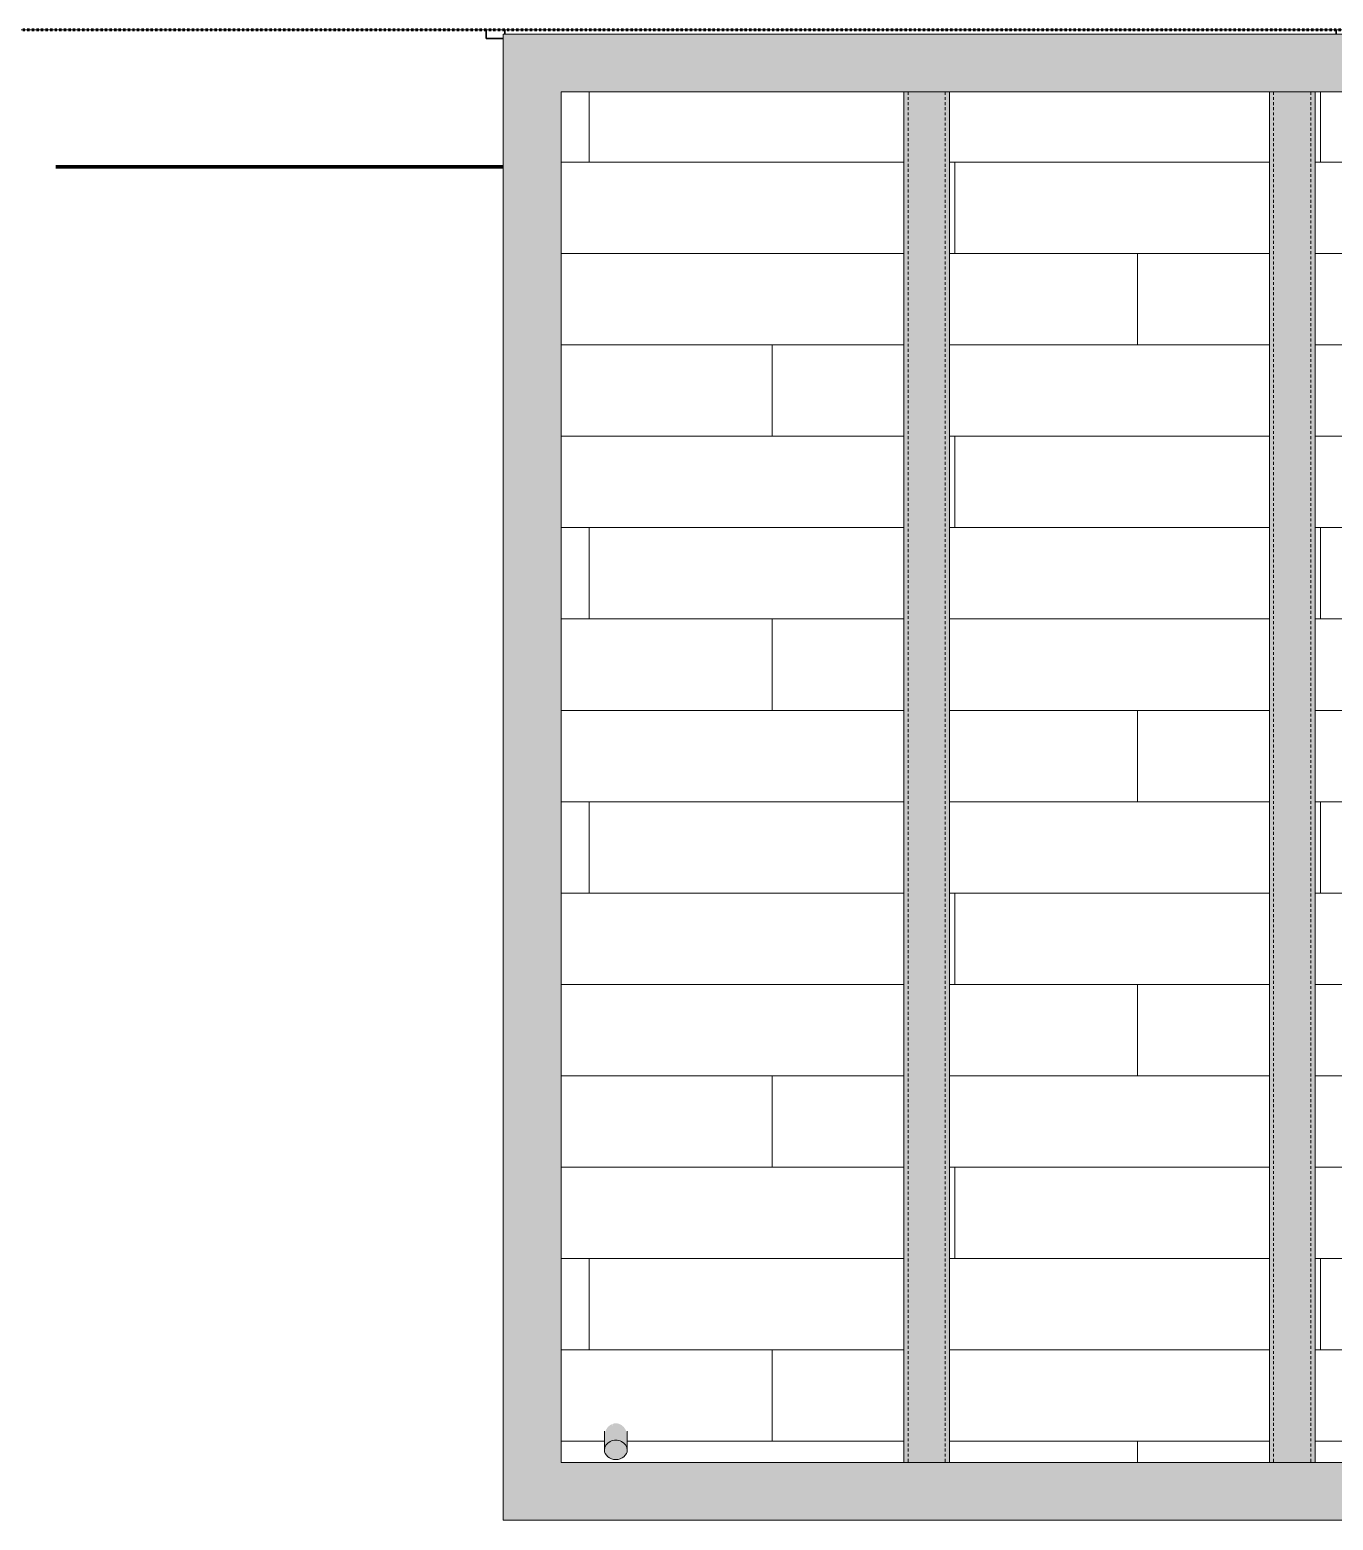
# Model space of a CAD drawing. Header units: inches. Extents: x -4169 to -1846, y 9706 to 12377.
# Drawn here: x -3310.5 to -3253.5, y 9914.9 to 9980.2 of the extents above; entities that cross this region are included whole.
import ezdxf

# ---------------------------------------------------------------- set-up
doc = ezdxf.new("R2010")
doc.units = ezdxf.units.IN
doc.header["$MEASUREMENT"] = 0
doc.linetypes.add('Dash 1_16_', pattern=[0.125, 0.0625, -0.0625])
doc.linetypes.add('Hidden 1_8_', pattern=[0.1875, 0.125, -0.0625])
for name, color, linetype, lineweight in [('0-1', 7, 'Continuous', 5), ('0-3', 7, 'Continuous', 9), ('A-AREA-1', 130, 'Continuous', 80), ('A-FLOR-PATT-1', 251, 'Continuous', 9), ('A-GLAZ-3', 50, 'Continuous', 30), ('A-WALL-5', 10, 'Continuous', 18), ('A-WALL-8', 135, 'Continuous', 18), ('A-WALL-9', 255, 'Continuous', 18), ('C-PROP-LINE-2', 91, 'Dash 1_16_', 60), ('S-BEAM-1', 7, 'Continuous', 9), ('S-BEAM-2', 7, 'Hidden 1_8_', 9)]:
    doc.layers.add(name, color=color, linetype=linetype, lineweight=lineweight)

# ---------------------------------------------------------------- blocks, each defined once
blk = doc.blocks.new('Window-Double_Hung-Andersen-400_Series-Tilt_Wash - 2nd Floor-2637199-ENLARGED RCP - 1ST FLOOR PLAN')
at = {"layer": 'A-GLAZ-3'}
for p, q in [((-19.012, 4.625), (-19.012, 4.438)), ((-18.199, 4.625), (-18.199, 4.438)), ((18.199, 4.625), (18.199, 4.438)), ((19.012, 4.812), (18.263, 4.812)), ((19.012, 4.438), (19.012, 4.812))]:
    blk.add_line(p, q, dxfattribs=at)
blk = doc.blocks.new('Walls 13 - Walls 1-2569652-ENLARGED RCP - 1ST FLOOR PLAN')
at = {"layer": 'A-WALL-8'}
h = blk.add_hatch(color=256, dxfattribs=at)
h.paths.add_polyline_path([(-3284.992, 9918.427), (-3284.733, 9918.427), (-3284.509, 9918.317), (-3284.429, 9918.229), (-3284.379, 9918.127), (-3284.362, 9918.127), (-3284.38, 9918.749), (-3284.43, 9918.891), (-3284.51, 9919.013), (-3284.614, 9919.107), (-3284.734, 9919.165), (-3284.864, 9919.185), (-3284.992, 9919.165)], flags=0)
h.paths.add_polyline_path([(-3285.362, 9918.017), (-3285.345, 9918.127), (-3285.295, 9918.229), (-3285.216, 9918.317), (-3285.112, 9918.385), (-3284.992, 9918.441), (-3284.993, 9919.164), (-3285.113, 9919.105), (-3285.217, 9919.011), (-3285.296, 9918.889), (-3285.345, 9918.748), (-3285.362, 9918.385), (-3285.362, 9918.127)], flags=0)
blk.add_hatch(color=256, dxfattribs=at).paths.add_polyline_path([(-3284.862, 9917.593), (-3284.612, 9917.65), (-3284.509, 9917.718), (-3284.429, 9917.805), (-3284.379, 9917.908), (-3284.362, 9918.017), (-3284.379, 9918.127), (-3284.429, 9918.229), (-3284.509, 9918.317), (-3284.612, 9918.385), (-3284.862, 9918.441), (-3285.112, 9918.385), (-3285.216, 9918.317), (-3285.295, 9918.229), (-3285.345, 9918.127), (-3285.362, 9918.017), (-3285.345, 9917.908), (-3285.295, 9917.805), (-3285.216, 9917.718), (-3285.112, 9917.65), (-3284.992, 9917.608)], flags=0)
at = {"layer": 'A-WALL-5'}
for p, q in [((-3285.362, 9918.017), (-3285.362, 9918.833)), ((-3284.362, 9918.833), (-3284.362, 9918.017))]:
    blk.add_line(p, q, dxfattribs=at)
for start_param, end_param in [(0, 3.141593), (3.141593, 6.283185)]:
    blk.add_ellipse((-3284.862, 9918.017), major_axis=(0.5, 0), ratio=0.848048, start_param=start_param, end_param=end_param, dxfattribs=at)
blk = doc.blocks.new('Walls 131 - Walls 3-2569721-ENLARGED RCP - 1ST FLOOR PLAN')
at = {"layer": 'A-WALL-9'}
h = blk.add_hatch(color=256, dxfattribs=at)
h.paths.add_polyline_path([(-3194.056, 9914.939), (-3176.461, 9914.939), (-3176.461, 9980.002), (-3289.786, 9980.002), (-3289.786, 9914.939), (-3210.939, 9914.939)], flags=0)
h.paths.add_polyline_path([(-3253.147, 9917.471), (-3287.255, 9917.471), (-3287.255, 9977.471), (-3178.992, 9977.471), (-3178.992, 9917.471), (-3244.705, 9917.471)], flags=0)
at = {"layer": 'A-WALL-5'}
for p, q in [((-3176.461, 9980.002), (-3289.786, 9980.002)), ((-3289.786, 9914.939), (-3289.786, 9980.002)), ((-3287.255, 9977.471), (-3178.992, 9977.471)), ((-3287.255, 9977.471), (-3287.255, 9917.471)), ((-3178.992, 9917.471), (-3287.255, 9917.471)), ((-3289.786, 9914.939), (-3176.461, 9914.939))]:
    blk.add_line(p, q, dxfattribs=at)
blk = doc.blocks.new('CISC HSS Rectangular_CSA G40_21_ - HS102x51x4_8-2566941-ENLARGED RCP - 1ST FLOOR PLAN')
at = {"layer": 'S-BEAM-1'}
for points in [[(30, 1), (-30, 0.987), (-30, 0.624), (30, 0.624), (30, 0.987)], [(30, 0.624), (-30, 0.624), (-30, -0.624), (30, -0.624)], [(30, -1), (30, -0.624), (-30, -0.624), (-30, -1), (22.042, -1)]]:
    blk.add_hatch(color=256, dxfattribs=at).paths.add_polyline_path(points, flags=0)
for p, q in [((-30, 1), (30, 1)), ((30, -1), (-30, -1))]:
    blk.add_line(p, q, dxfattribs=at)
at = {"layer": 'S-BEAM-2'}
for p, q in [((30, 0.812), (-30, 0.812)), ((30, -0.812), (-30, -0.812))]:
    blk.add_line(p, q, dxfattribs=at)
blk = doc.blocks.new('CTR - 1st Phase - Shell_rvt-1-ENLARGED RCP - 1ST FLOOR PLAN')
at = {"layer": 'A-FLOR-PATT-1'}
h = blk.add_hatch(dxfattribs=at)
h.set_pattern_fill('FP_23', color=256, style=0, pattern_type=2)
h.set_pattern_definition([(0, (-3182.028, 9858.389), (0, -4), []), (270, (-3182.028, 9858.389), (-8, -8), [4, -28]), (270, (-3166.028, 9854.389), (-8, -8), [4, -28])])
h.paths.add_polyline_path([(-3287.255, 9917.471), (-3272.255, 9917.471), (-3272.255, 9977.471), (-3287.255, 9977.471), (-3287.255, 9927.394)], flags=0)
h.paths.add_polyline_path([(-3185.615, 9917.471), (-3178.992, 9917.471), (-3178.992, 9977.471), (-3190.255, 9977.471), (-3190.255, 9917.471)], flags=0)
h.paths.add_polyline_path([(-3270.255, 9917.471), (-3256.255, 9917.471), (-3256.255, 9977.471), (-3270.255, 9977.471), (-3270.255, 9927.394)], flags=0)
h.paths.add_polyline_path([(-3254.255, 9917.471), (-3240.255, 9917.471), (-3240.255, 9977.471), (-3254.255, 9977.471), (-3254.255, 9927.394)], flags=0)
h.paths.add_polyline_path([(-3238.255, 9917.471), (-3224.255, 9917.471), (-3224.255, 9977.471), (-3238.255, 9977.471), (-3238.255, 9927.394)], flags=0)
h.paths.add_polyline_path([(-3222.255, 9917.471), (-3208.255, 9917.471), (-3208.255, 9977.471), (-3222.255, 9977.471), (-3222.255, 9927.394)], flags=0)
h.paths.add_polyline_path([(-3206.255, 9917.471), (-3192.255, 9917.471), (-3192.255, 9977.471), (-3206.255, 9977.471), (-3206.255, 9927.394)], flags=0)
h.paths.add_polyline_path([(-3181.368, 9917.593), (-3181.618, 9917.65), (-3181.722, 9917.718), (-3181.801, 9917.805), (-3181.851, 9917.908), (-3181.868, 9918.092), (-3181.851, 9918.748), (-3181.801, 9918.89), (-3181.722, 9919.012), (-3181.618, 9919.106), (-3181.498, 9919.165), (-3181.368, 9919.185), (-3181.239, 9919.165), (-3181.118, 9919.106), (-3181.015, 9919.012), (-3180.935, 9918.89), (-3180.886, 9918.748), (-3180.868, 9918.385), (-3180.886, 9917.908), (-3180.935, 9917.805), (-3181.015, 9917.718), (-3181.118, 9917.65), (-3181.239, 9917.608)], flags=0)
h.paths.add_polyline_path([(-3284.862, 9917.593), (-3285.112, 9917.65), (-3285.216, 9917.718), (-3285.295, 9917.805), (-3285.345, 9917.908), (-3285.362, 9918.127), (-3285.345, 9918.748), (-3285.295, 9918.89), (-3285.216, 9919.012), (-3285.112, 9919.106), (-3284.992, 9919.165), (-3284.862, 9919.185), (-3284.733, 9919.165), (-3284.612, 9919.106), (-3284.509, 9919.012), (-3284.429, 9918.89), (-3284.379, 9918.748), (-3284.362, 9918.385), (-3284.379, 9917.908), (-3284.429, 9917.805), (-3284.509, 9917.718), (-3284.612, 9917.65), (-3284.733, 9917.608)], flags=0)
at = {"layer": 'A-AREA-1'}
blk.add_line((-3309.374, 9974.189), (-3289.786, 9974.189), dxfattribs=at)
at = {"layer": 'A-WALL-5'}
blk.add_line((-3422.588, 9980.189), (-3175.335, 9980.189), dxfattribs=at)
at = {"layer": '0-3'}
for name, p, rotation in [('Window-Double_Hung-Andersen-400_Series-Tilt_Wash - 2nd Floor-2637199-ENLARGED RCP - 1ST FLOOR PLAN', (-3271.524, 9984.627), 180), ('CISC HSS Rectangular_CSA G40_21_ - HS102x51x4_8-2566941-ENLARGED RCP - 1ST FLOOR PLAN', (-3271.255, 9947.471), 90), ('CISC HSS Rectangular_CSA G40_21_ - HS102x51x4_8-2566941-ENLARGED RCP - 1ST FLOOR PLAN', (-3255.255, 9947.471), 90)]:
    blk.add_blockref(name, p, dxfattribs=dict(at, rotation=rotation))
for name in ['Walls 131 - Walls 3-2569721-ENLARGED RCP - 1ST FLOOR PLAN', 'Walls 13 - Walls 1-2569652-ENLARGED RCP - 1ST FLOOR PLAN']:
    blk.add_blockref(name, (0, 0), dxfattribs=at)
blk = doc.blocks.new('Family - ___-1870007-ENLARGED RCP - 1ST FLOOR PLAN')
at = {"layer": 'C-PROP-LINE-2'}
blk.add_line((-2636.924, 9980.189), (-3860.724, 9980.189), dxfattribs=at)

msp = doc.modelspace()

# ---------------------------------------------------------------- block references
at = {"layer": '0-1'}
msp.add_blockref('CTR - 1st Phase - Shell_rvt-1-ENLARGED RCP - 1ST FLOOR PLAN', (0, 0), dxfattribs=at)
at = {"layer": 'C-PROP-LINE-2'}
msp.add_blockref('Family - ___-1870007-ENLARGED RCP - 1ST FLOOR PLAN', (0, 0), dxfattribs=at)

doc.saveas('drawing.dxf')
